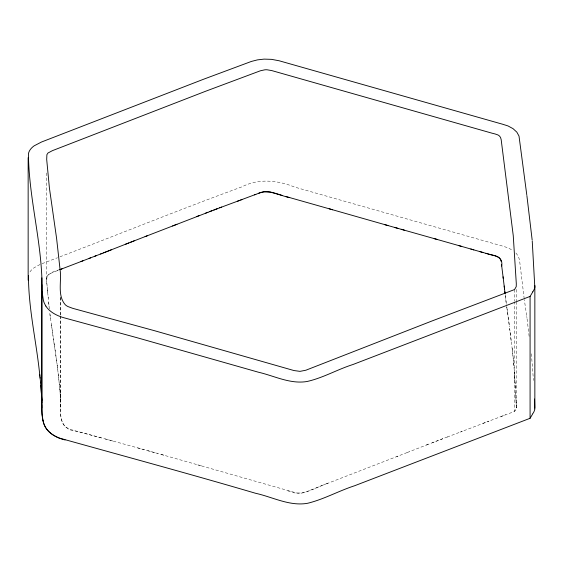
<?xml version="1.0" encoding="UTF-8"?>
<svg xmlns="http://www.w3.org/2000/svg" width="563" height="563" viewBox="0 0 563 563"><rect width="100%" height="100%" fill="white"/><g stroke="black" fill="none" stroke-linecap="round" stroke-linejoin="round"><path stroke-width="0.42" stroke-dasharray="2.81 2.11" d="M101.27 437.866L70.129 429.393L66.131 427.324L63.57 424.791L61.824 421.082L60.72 415.367L60.248 394.044L58.862 379.751M201.258 465.84C159.885 454.01 118.448 442.377 76.864 431.307C59.277 430.076 59.868 414.087 60.382 400.603L60.382 316.427M46.919 284.181C44.034 274.821 52.225 271.472 60.107 269.564M47.573 291.177L46.694 281.359L47.06 276.095L49.424 273.864L58.207 270.296M516.341 301.712L516.292 408.288L514.561 411.433L486.939 421.898M515.251 385.521L516.341 407.802L515.363 410.167M515.068 410.61L514.561 411.433L514.561 301.838M40.036 264.483L34.104 267.735A26.271 15.166 0 0 0 29.677 272.401M322.219 485.489L304.168 492.646L300.825 493.209L296.595 492.991L197.789 464.855M326.491 483.821L409.125 451.786M407.204 452.539L428.359 444.263M327.919 483.265C314.633 487.523 301.451 498.009 287.207 490.45M323.648 484.933L325.069 484.377M426.43 445.009L449.358 436.212M432.215 442.764L434.15 442.018M396.605 456.649L397.957 456.129M42.049 263.674L57.419 257.755M59.959 256.777C120.658 233.624 180.85 209.133 241.886 186.867C258.537 178.218 277.756 180.188 294.667 187.092L501.211 245.714A29.17 16.841 0 0 0 501.802 245.855L507.939 247.783L513.048 250.535M436.318 441.188L438.486 440.357M484.94 422.665L460.245 432.088M482.941 423.432L488.937 421.131M500.929 416.55L505.799 414.706M440.66 439.527L442.835 438.697M447.184 437.043L462.427 431.265M105.323 438.971L113.43 441.195M137.724 447.895L144.381 449.746M147.71 450.674L157.682 453.475M161.004 454.411L164.319 455.354M515.947 252.998L518.263 256.2L519.487 259.775L524.125 298.045M55.258 351.136L53.949 342.733M55.09 350.087L57.609 368.645M54.435 345.886L54.759 347.983M55.582 353.233L57.067 364.029M54.273 344.83L53.218 337.568M507.094 309.164L507.432 311.402M506.763 306.934L509.459 326.878M506.714 306.561L506.932 308.052M507.601 312.521L509.248 324.964M51.599 325.724L49.973 314.555M51.458 324.795L52.113 329.341M50.367 317.349L50.501 318.278M53.795 341.685L52.887 335.098M526.602 315.414L524.322 299.622M505.173 294.653L506.44 304.696M51.866 327.589L52.338 330.988M50.234 316.413L49.713 312.564L49.847 313.619M526.708 316.195L526.764 316.582M506.285 303.584L505.138 294.336M526.869 317.363L526.975 318.144M52.225 330.164L52.669 333.458M52.563 332.634L52.999 335.921M527.081 318.918L529.192 336.871M512.133 348.286L513.928 365.88M511.141 340.784L509.353 325.921M512.295 349.539L509.677 328.785M512.457 350.791L513.632 361.819M57.18 364.951L57.285 365.873M58.559 377.154L60.065 391.44L60.382 400.603M57.398 366.795L57.813 370.489M57.715 369.567L58.714 378.456M531.395 353.789L533.457 380.44M58.123 373.262L58.411 375.859M48.122 296.771L48.812 303.767M47.707 292.577L48.256 298.172M48.671 302.366L49.051 306.223M49.305 308.869L49.002 305.695M47.44 289.776L47.841 293.977M47.172 286.982L47.306 288.376M513.681 362.424L514.491 374.064M514.603 375.704L515.56 390.433M514.378 372.432L515.145 383.882M515.694 392.601L516.341 407.802M516.341 289.431L516.341 300.832M514.561 289.558L514.561 300.959M60.389 297.25L60.389 315.667M60.318 297.567L60.318 315.104M60.318 315.984L60.318 407.169M46.666 172.961L46.666 279.931"/><path stroke-width="0.84" d="M39.776 375.127C36.468 341.924 28.467 309.003 28.453 275.567M526.764 194.707L519.009 136.07L516.848 132.157L513.048 128.66L507.939 125.908L501.802 123.98A29.17 16.841 0 0 1 501.211 123.839L279.192 60.783L271.591 59.354L264.124 59.115L257.467 59.875L251.365 61.444L203.954 79.094L41.542 141.996L34.104 145.859A26.271 15.166 0 0 0 28.439 153.692C28.755 195.375 40.255 236.207 41.873 277.848L41.873 400.476C41.901 409.463 41.092 419.266 45.54 427.451C48.552 432.56 53.802 435.889 59.199 438.028C124.662 456.319 190.343 474.074 255.56 493.272C272.654 497.016 289.614 506.482 307.623 503.28C323.873 499.311 338.736 490.901 354.634 485.742L530.079 418.288L532.612 414.051M41.873 277.848L41.936 290.761L43.358 300.241A56.244 32.471 0 0 0 44.47 303.478L45.849 306.089M41.866 401.989L40.923 385.219M42.992 420.47L42.042 414.164L41.824 404.621M41.873 400.476L41.873 400.103M534.801 408.858L534.583 399.019M41.845 403.115L41.859 402.362M534.801 286.982L532.239 241.063M530.079 418.288L530.079 296.412L532.858 291.81M125.338 244.314L134.17 240.851M103.416 252.907L128.871 242.927M130.637 242.238L147.379 235.728M107.688 251.246L111.221 249.859M106.266 251.802L100.559 254.012M172.574 225.981L176.993 224.264M217.712 208.556L145.092 236.615M196.846 216.516L199.056 215.657M530.079 296.412L352.98 364.507C337.427 369.427 323 377.949 307.046 381.496C290.248 384.346 274.385 375.887 258.466 372.227L136.929 337.68L65.09 318.074A39.917 23.048 0 0 1 61.81 317.103L58.7 315.949A36.138 20.859 0 0 1 45.877 306.082M101.987 253.463L94.844 256.221M59.727 269.712L82.937 260.803M96.273 255.665L89.13 258.417M60.065 269.564L56.603 238.459L49.417 188.049L46.694 159.484L46.891 154.691L47.996 152.995L52.465 150.631L205.699 91.22L260.366 70.79L264.786 69.826A9.86 5.693 0 0 1 267.038 69.777L271.795 70.593L491.52 133.044A63.098 36.426 0 0 0 494.926 133.91L497.769 134.874A8.354 4.821 0 0 1 499.24 135.817L500.493 137.33L501.161 139.568L513.259 235.7L516.306 283.752L516.229 286.651L514.561 289.558L432.215 320.889L305.864 370.222L299.988 371.362L293.942 370.545L154.361 330.664L72.782 308.348L67.926 306.546A16.207 9.36 0 0 1 65.371 304.85C56.926 295.329 61.888 281.071 60.065 269.564L62.007 268.832M81.037 261.535L90.559 257.868M205.699 213.096L207.923 212.251M258.368 193.419C268.671 188.394 279.712 195.811 289.706 197.599M209.872 211.505L211.829 210.766M240.626 200.041L259.627 192.933L264.047 191.779L270.163 192.053L282.535 195.551M254.582 194.847L255.848 194.376M213.792 210.027L221.646 207.085M237.396 201.251L241.9 199.569M219.676 207.817L239.359 200.519M65.09 439.949C55.287 437.69 44.688 431.321 43.013 420.589M394.543 227.41L404.452 230.211M401.152 229.275L437.493 239.542M479.88 251.605L487.607 253.807M286.117 196.578L332.649 209.774M387.942 225.538L329.186 208.789M434.186 238.606L461.716 246.432M384.642 224.602L397.851 228.346M485.932 253.329C492.864 255.708 503.406 255.461 501.724 266.053M458.69 245.567L473.821 249.881M470.795 249.022L482.906 252.47M488.163 253.969C492.681 255.771 500.303 255.278 501.161 261.443M526.869 195.488L532.169 240.077M503.252 278.354L501.534 264.519M503.062 276.82L504.532 288.91M504.195 286.039L505.067 293.696M40.043 377.499L40.656 382.847M40.585 382.249L41.873 399.723M39.839 375.718L40.107 378.09M39.706 374.529L39.91 376.309M504.856 291.782L504.962 292.739M534.85 285.385L534.85 407.746M41.81 284.653L41.803 408.055M28.15 157.647L28.15 280.198M534.85 408.858A27.995 16.158 0 0 1 532.781 413.664M534.85 286.982A27.995 16.158 0 0 1 532.781 291.789"/></g></svg>
